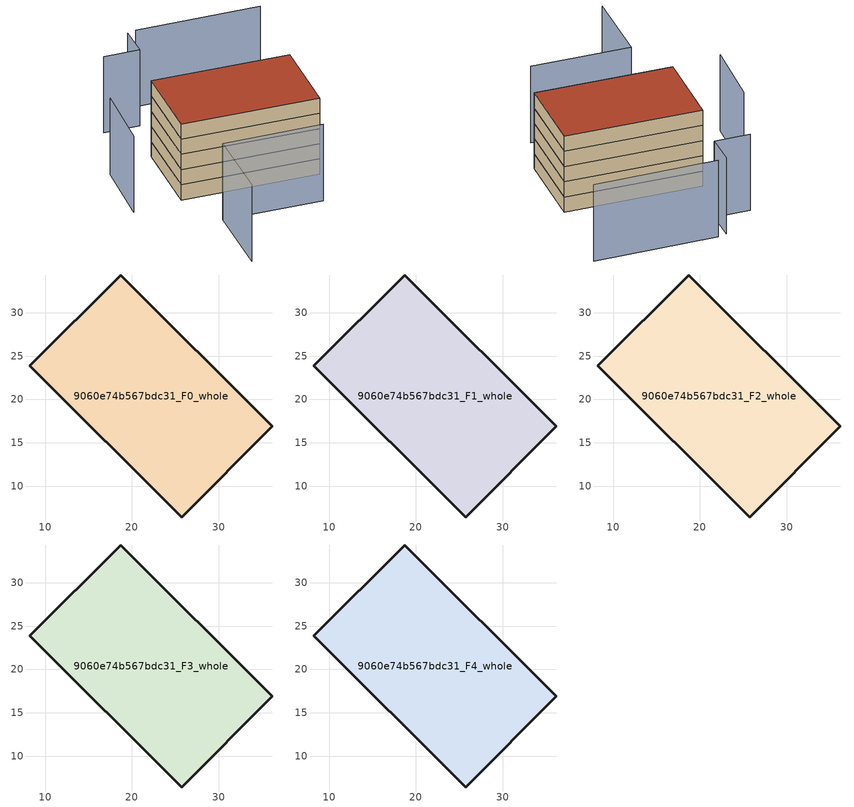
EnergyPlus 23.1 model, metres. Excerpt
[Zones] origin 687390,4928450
9060e74b567bdc31_F0_whole
 floor ground (EU_floor_Construction): 36.16,16.9 25.72,6.43 8.23,23.87 18.68,34.34 z0
 wall outside (EU_wall_Construction): 25.72,6.43 36.16,16.9 18.68,34.34 8.23,23.87 25.72,6.43 z0:3
9060e74b567bdc31_F1_whole
 floor to 9060e74b567bdc31_F0_whole (EU_floor_Construction): 36.16,16.9 25.72,6.43 8.23,23.87 18.68,34.34 z3
 wall outside (EU_wall_Construction): 25.72,6.43 36.16,16.9 18.68,34.34 8.23,23.87 25.72,6.43 z3:6
9060e74b567bdc31_F2_whole
 floor to 9060e74b567bdc31_F1_whole (EU_floor_Construction): 36.16,16.9 25.72,6.43 8.23,23.87 18.68,34.34 z6
 wall outside (EU_wall_Construction): 25.72,6.43 36.16,16.9 18.68,34.34 8.23,23.87 25.72,6.43 z6:9
9060e74b567bdc31_F3_whole
 floor to 9060e74b567bdc31_F2_whole (EU_floor_Construction): 36.16,16.9 25.72,6.43 8.23,23.87 18.68,34.34 z9
 wall outside (EU_wall_Construction): 25.72,6.43 36.16,16.9 18.68,34.34 8.23,23.87 25.72,6.43 z9:12
9060e74b567bdc31_F4_whole
 floor to 9060e74b567bdc31_F3_whole (EU_floor_Construction): 36.16,16.9 25.72,6.43 8.23,23.87 18.68,34.34 z12
 wall outside (EU_wall_Construction): 25.72,6.43 36.16,16.9 18.68,34.34 8.23,23.87 25.72,6.43 z12:15
 roof outside (EU_roof_Construction): 25.72,6.43 36.16,16.9 18.68,34.34 8.23,23.87 z15
shading: -4.37,4.83 5.46,14.86 / 5.46,14.86 18.32,2.27 / 10.53,38.19 1.23,29.41 / 48.18,28.05 32.13,43.63 / 30.74,44.44 26.82,40.37 / 26.82,40.37 22.18,44.83 z0:15
[Building]
EU S2 Campaign: North Axis=0; Terrain=City; Solar Distribution=FullExterior
[Site:Location]
Bologna: Latitude=44.5; Longitude=11.25; Time Zone=1; Elevation=37
[SizingPeriod:WeatherFileDays]
AnnualSizingPeriod: Begin Month=1; Begin Day of Month=1; End Month=12; End Day of Month=31; Day of Week for Start Day=Monday; Use Weather File Daylight Saving Period=No; Use Weather File Rain and Snow Indicators=No
[MATERIAL]
EU_InternalMass_Material: Roughness=MediumRough; Thickness=0.1; Conductivity=1; Density=1800; Specific Heat=900; Thermal Absorptance=0.9; Solar Absorptance=0.7; Visible Absorptance=0.7
[MATERIAL:NOMASS] Roughness=MediumRough; Thermal Absorptance=0.9; Solar Absorptance=0.7; Visible Absorptance=0.7
Name | Thermal Resistance
EU_wall_NoMass | 0.905828
EU_roof_NoMass | 0.37593
EU_floor_NoMass | 0.67114
[CONSTRUCTION]
EU_wall_Construction: EU_wall_NoMass
EU_roof_Construction: EU_roof_NoMass
EU_floor_Construction: EU_floor_NoMass
EU_InternalMass_Construction: EU_InternalMass_Material
[ZONE] Type=1; Multiplier=1; Ceiling Height=autocalculate; Floor Area=autocalculate; Part of Total Floor Area=Yes
Name | Volume
9060e74b567bdc31_F0_whole | 1095.66
9060e74b567bdc31_F1_whole; 9060e74b567bdc31_F2_whole; 9060e74b567bdc31_F3_whole; 9060e74b567bdc31_F4_whole | 1095.65
[INTERNALMASS] Construction=EU_InternalMass_Construction; Surface Area=351.524
Name | Zone or ZoneList
9060e74b567bdc31_F0_whole_EU_InternalMass | 9060e74b567bdc31_F0_whole
9060e74b567bdc31_F1_whole_EU_InternalMass | 9060e74b567bdc31_F1_whole
9060e74b567bdc31_F2_whole_EU_InternalMass | 9060e74b567bdc31_F2_whole
9060e74b567bdc31_F3_whole_EU_InternalMass | 9060e74b567bdc31_F3_whole
9060e74b567bdc31_F4_whole_EU_InternalMass | 9060e74b567bdc31_F4_whole
[OTHEREQUIPMENT] Fuel Type=Electricity; Design Level Calculation Method=Watts/Area; Power per Zone Floor Area=1; Fraction Latent=0; Fraction Radiant=0; Fraction Lost=0; Carbon Dioxide Generation Rate=0; EndUse Subcategory=EU_Step8_InternalGains
Name | Zone or ZoneList or Space or SpaceList | Schedule
EU_Step8_InternalGain_9060e74b567bdc31_F0_whole_f000 | 9060e74b567bdc31_F0_whole | EU_Step8_GainSchedule_9060e74b567bdc31_F0_whole_f000
EU_Step8_InternalGain_9060e74b567bdc31_F1_whole_f000 | 9060e74b567bdc31_F1_whole | EU_Step8_GainSchedule_9060e74b567bdc31_F1_whole_f000
EU_Step8_InternalGain_9060e74b567bdc31_F2_whole_f000 | 9060e74b567bdc31_F2_whole | EU_Step8_GainSchedule_9060e74b567bdc31_F2_whole_f000
EU_Step8_InternalGain_9060e74b567bdc31_F3_whole_f000 | 9060e74b567bdc31_F3_whole | EU_Step8_GainSchedule_9060e74b567bdc31_F3_whole_f000
EU_Step8_InternalGain_9060e74b567bdc31_F4_whole_f000 | 9060e74b567bdc31_F4_whole | EU_Step8_GainSchedule_9060e74b567bdc31_F4_whole_f000
[ZONEVENTILATION:DESIGNFLOWRATE] Schedule=EU_AlwaysOn; Design Flow Rate Calculation Method=AirChanges/Hour; Air Changes per Hour=0.73129; Ventilation Type=Natural; Fan Pressure Rise=0; Fan Total Efficiency=1; Constant Term Coefficient=1; Temperature Term Coefficient=0; Velocity Term Coefficient=0; Velocity Squared Term Coefficient=0; Minimum Indoor Temperature=-100; Maximum Indoor Temperature=100; Delta Temperature=-100; Minimum Outdoor Temperature=-100; Maximum Outdoor Temperature=100; Maximum Wind Speed=40
Name | Zone or ZoneList or Space or SpaceList
EU_ConstantAir_9060e74b567bdc31_F0_whole | 9060e74b567bdc31_F0_whole
EU_ConstantAir_9060e74b567bdc31_F1_whole | 9060e74b567bdc31_F1_whole
EU_ConstantAir_9060e74b567bdc31_F2_whole | 9060e74b567bdc31_F2_whole
EU_ConstantAir_9060e74b567bdc31_F3_whole | 9060e74b567bdc31_F3_whole
EU_ConstantAir_9060e74b567bdc31_F4_whole | 9060e74b567bdc31_F4_whole
[HVACTEMPLATE:THERMOSTAT] Constant Heating Setpoint=20; Constant Cooling Setpoint=50
EU_HeatOnly_9060e74b567bdc31_F0_whole; EU_HeatOnly_9060e74b567bdc31_F1_whole; EU_HeatOnly_9060e74b567bdc31_F2_whole; EU_HeatOnly_9060e74b567bdc31_F3_whole; EU_HeatOnly_9060e74b567bdc31_F4_whole
[HVACTEMPLATE:ZONE:IDEALLOADSAIRSYSTEM] System Availability Schedule=EU_AlwaysOn; Maximum Heating Supply Air Temperature=50; Minimum Cooling Supply Air Temperature=13; Maximum Heating Supply Air Humidity Ratio=0.0156; Minimum Cooling Supply Air Humidity Ratio=0.0077; Heating Limit=NoLimit; Cooling Limit=NoLimit; Heating Availability Schedule=EU_AlwaysOn; Cooling Availability Schedule=EU_CoolingOff; Dehumidification Control Type=ConstantSensibleHeatRatio; Cooling Sensible Heat Ratio=0.7; Dehumidification Setpoint=60; Humidification Control Type=None; Humidification Setpoint=30; Outdoor Air Method=None; Outdoor Air Flow Rate per Person=0.00944; Outdoor Air Flow Rate per Zone Floor Area=0; Outdoor Air Flow Rate per Zone=0; Demand Controlled Ventilation Type=None; Outdoor Air Economizer Type=NoEconomizer; Heat Recovery Type=None; Sensible Heat Recovery Effectiveness=0.7; Latent Heat Recovery Effectiveness=0.65
Name | Template Thermostat
9060e74b567bdc31_F0_whole | EU_HeatOnly_9060e74b567bdc31_F0_whole
9060e74b567bdc31_F1_whole | EU_HeatOnly_9060e74b567bdc31_F1_whole
9060e74b567bdc31_F2_whole | EU_HeatOnly_9060e74b567bdc31_F2_whole
9060e74b567bdc31_F3_whole | EU_HeatOnly_9060e74b567bdc31_F3_whole
9060e74b567bdc31_F4_whole | EU_HeatOnly_9060e74b567bdc31_F4_whole
[SIZING:ZONE] Zone Cooling Design Supply Air Temperature Input Method=SupplyAirTemperature; Zone Cooling Design Supply Air Temperature=13; Zone Heating Design Supply Air Temperature Input Method=SupplyAirTemperature; Zone Heating Design Supply Air Temperature=50; Zone Cooling Design Supply Air Humidity Ratio=0.008; Zone Heating Design Supply Air Humidity Ratio=0.008; Cooling Design Air Flow Method=DesignDay; Cooling Design Air Flow Rate=0; Cooling Minimum Air Flow per Zone Floor Area=0.000762; Cooling Minimum Air Flow=0; Cooling Minimum Air Flow Fraction=0.2; Heating Design Air Flow Method=DesignDay; Heating Design Air Flow Rate=0; Heating Maximum Air Flow per Zone Floor Area=0.002032; Heating Maximum Air Flow=0.141576; Heating Maximum Air Flow Fraction=0.3; Account for Dedicated Outdoor Air System=No; Dedicated Outdoor Air System Control Strategy=NeutralSupplyAir; Dedicated Outdoor Air Low Setpoint Temperature for Design=autosize; Dedicated Outdoor Air High Setpoint Temperature for Design=autosize; Zone Load Sizing Method=Sensible Load Only No Latent Load; Zone Latent Cooling Design Supply Air Humidity Ratio Input Method=HumidityRatioDifference; Zone Cooling Design Supply Air Humidity Ratio Difference=0.005; Zone Latent Heating Design Supply Air Humidity Ratio Input Method=HumidityRatioDifference; Zone Humidification Design Supply Air Humidity Ratio Difference=0.005
9060e74b567bdc31_F0_whole; 9060e74b567bdc31_F1_whole; 9060e74b567bdc31_F2_whole; 9060e74b567bdc31_F3_whole; 9060e74b567bdc31_F4_whole
[SCHEDULE:CONSTANT]
Name | Hourly Value
EU_AlwaysOn | 1
EU_CoolingOff | 0
[SCHEDULE:FILE] Column Number=1; Rows to Skip at Top=0; Number of Hours of Data=8760; Column Separator=Comma; Interpolate to Timestep=No; Minutes per Item=60; Adjust Schedule for Daylight Savings=Yes
Name | File
EU_Step8_GainSchedule_9060e74b567bdc31_F0_whole_f000 | ../../schedules/9060e74b567bdc31/9060e74b567bdc31_F0_whole_f000_gain.csv
EU_Step8_GainSchedule_9060e74b567bdc31_F1_whole_f000 | ../../schedules/9060e74b567bdc31/9060e74b567bdc31_F1_whole_f000_gain.csv
EU_Step8_GainSchedule_9060e74b567bdc31_F2_whole_f000 | ../../schedules/9060e74b567bdc31/9060e74b567bdc31_F2_whole_f000_gain.csv
EU_Step8_GainSchedule_9060e74b567bdc31_F3_whole_f000 | ../../schedules/9060e74b567bdc31/9060e74b567bdc31_F3_whole_f000_gain.csv
EU_Step8_GainSchedule_9060e74b567bdc31_F4_whole_f000 | ../../schedules/9060e74b567bdc31/9060e74b567bdc31_F4_whole_f000_gain.csv
